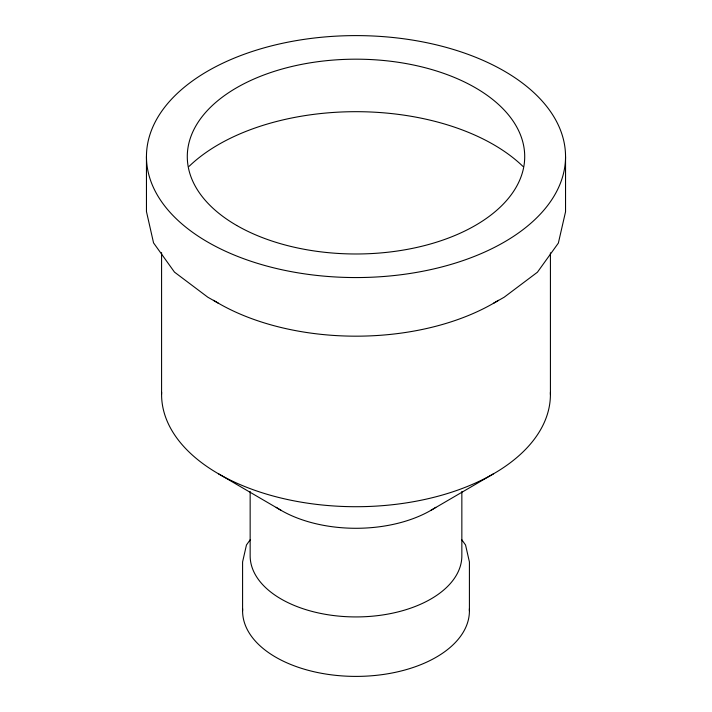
<?xml version="1.0" encoding="UTF-8"?>
<svg xmlns="http://www.w3.org/2000/svg" width="712" height="712" viewBox="0 0 712 712"><rect width="100%" height="100%" fill="white"/><g stroke="black" fill="none" stroke-linecap="round" stroke-linejoin="round"><path stroke-width="1.07" d="M242.587 610.923L242.587 561.946L246.45 544.991L250.223 539.732M250.152 491.547L250.152 555.823A105.848 61.116 0 0 0 356 616.93A105.848 61.116 0 0 0 461.848 555.823L461.848 491.547M469.413 610.923L469.413 561.946L465.55 544.991L461.777 539.732M430.849 510.379L493.478 473.836M493.478 303.294L504.167 297.224L537.418 272.224L558.359 243.086L565.542 211.793L565.542 156.693A209.542 120.978 0 0 0 251.398 51.754A209.542 120.978 0 0 0 251.06 261.295A209.542 120.978 0 0 0 565.542 156.693M218.522 303.294L207.833 297.224L174.476 272.118L153.552 242.899L146.458 211.571L146.458 156.462M218.522 473.836L281.151 510.379M550.421 252.822L550.421 394.573M161.58 252.609L161.58 394.359M435.806 507.318A105.848 61.116 0 0 1 276.194 507.318M550.385 392.41A194.421 112.247 0 0 1 355.813 506.713A194.421 112.247 0 0 1 161.624 392.205M498.48 300.304A194.421 112.247 0 0 1 213.502 300.286M189.134 166.323A194.421 112.247 0 0 1 522.955 166.412M469.35 608.796A113.413 65.477 0 0 1 356 676.4A113.413 65.477 0 0 1 242.65 608.796M236.704 225.455A168.708 97.402 0 0 0 518.959 181.791A168.708 97.402 0 0 0 312.337 62.496A168.708 97.402 0 0 0 236.704 225.455"/></g></svg>
